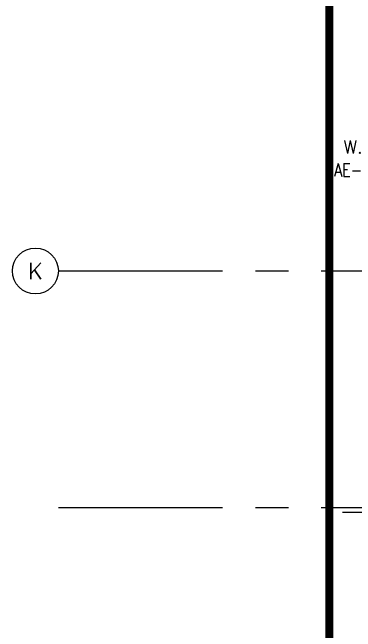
# Model space of a CAD drawing. Extents: x 417877.3 to 417955.8, y 43396.6 to 43486.9.
# Drawn here: x 417877.34 to 417882.56, y 43454.49 to 43463.92 of the extents above; entities that cross this region are included whole.
import ezdxf
from ezdxf.enums import TextEntityAlignment as Align

# ---------------------------------------------------------------- set-up
doc = ezdxf.new("R2010")
doc.units = 0
doc.header["$MEASUREMENT"] = 0
doc.linetypes.add('CENTER2', pattern=[1.125, 0.75, -0.125, 0.125, -0.125])
doc.linetypes.add('CENTERX2', pattern=[4, 2.5, -0.5, 0.5, -0.5])
for name, color, linetype in [('AX-CR', 7, 'CONTINUOUS'), ('AX-TXT', 2, 'CONTINUOUS'), ('AXES', 11, 'CENTERX2'), ('ELEV', 2, 'CONTINUOUS'), ('HAT', 11, 'CONTINUOUS'), ('RM-NAME', 11, 'CONTINUOUS'), ('RM-NO', 11, 'CONTINUOUS'), ('WALL', 11, 'CONTINUOUS')]:
    doc.layers.add(name, color=color, linetype=linetype)
doc.styles.add('ROMANS', font='ROMANS.shx', dxfattribs={"width": 0.6})

# ---------------------------------------------------------------- blocks, each defined once
blk = doc.blocks.new('AXR')
at = {"layer": 'AX-CR'}
blk.add_circle((350, 0), 350, dxfattribs=at)
at = {"layer": 'AX-TXT', "style": 'ROMANS'}
blk.add_attdef('AX', text='', height=250, dxfattribs=at).set_placement((350, 0), align=Align.MIDDLE)
blk = doc.blocks.new('RM1')
at = {"layer": 'RM-NAME', "style": 'ROMANS'}
for tag, p in [('ROOMNAME1', (0, 323.8)), ('ROOMNAME2', (0, 0))]:
    blk.add_attdef(tag, text='', height=200, dxfattribs=at).set_placement(p, align=Align.MIDDLE)

msp = doc.modelspace()

# ---------------------------------------------------------------- linework, layer by layer
at = {"layer": 'AXES'}
for p, q in [((417878.0386, 43459.9794), (417885.288, 43459.9794)), ((417878.0386, 43456.3794), (417885.288, 43456.3794))]:
    msp.add_line(p, q, dxfattribs=at)
at = {"layer": 'ELEV', "linetype": 'CENTER2', "const_width": 0.12}
msp.add_lwpolyline([(417882.1635, 43409.8185), (417882.1635, 43479.7794)], dxfattribs=at)
at = {"layer": 'WALL'}
msp.add_line((417882.363, 43456.3044), (417884.163, 43456.3044), dxfattribs=at)

# ---------------------------------------------------------------- block references
at = {"layer": 'AXES', "xscale": 0.0009999871253967285, "yscale": 0.001000002026557922, "zscale": 0.001}
msp.add_blockref('AXR', (417877.3386, 43459.9794), dxfattribs=at).add_auto_attribs({'AX': 'K'})
at = {"layer": 'HAT'}
ref = msp.add_blockref('RM1', (417882.6557, 43461.8685), dxfattribs=dict(at, xscale=0.0009999871253967285, yscale=0.001000002026557922, zscale=0.001))
ref.add_attrib('ROOMNO', 'AE-012', dxfattribs={"layer": 'RM-NO', "height": 0.2, "style": 'ROMANS', "width": 0.8}).set_placement((417882.6557, 43461.5185), align=Align.MIDDLE)
ref.add_attrib('ROOMNAME2', 'W.C.', dxfattribs={"layer": 'RM-NAME', "height": 0.2, "style": 'ROMANS'}).set_placement((417882.6557, 43461.8685), align=Align.MIDDLE)

doc.saveas('drawing.dxf')
